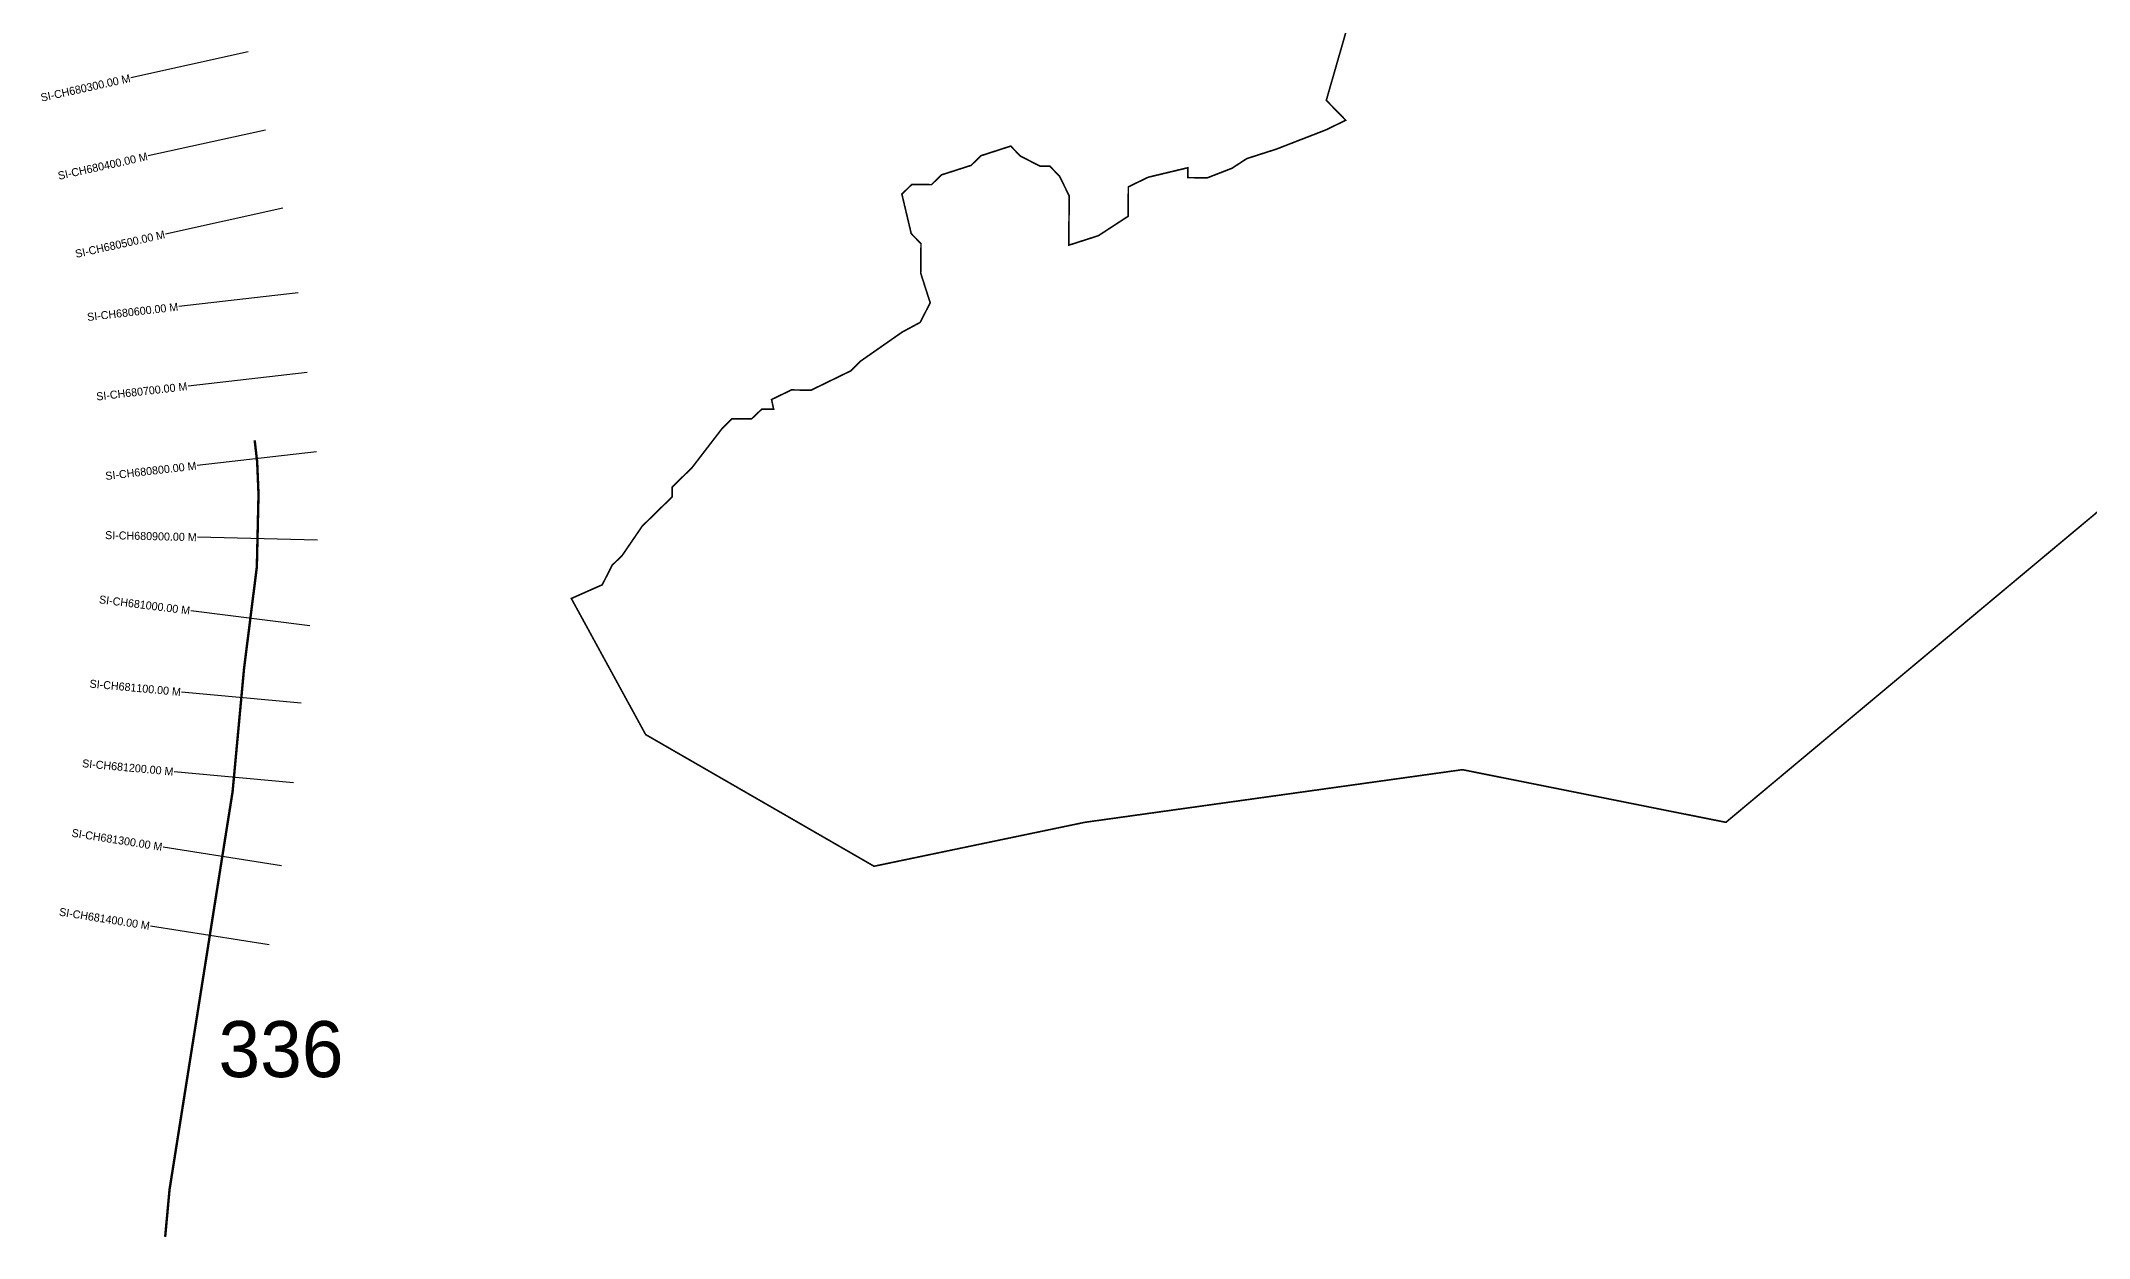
# Model space of a CAD drawing. Header units: metres. Extents: x 337316 to 344245, y 1769716 to 1774401.
# Drawn here: x 338221 to 340781, y 1769716 to 1771213 of the extents above; entities that cross this region are included whole.
import ezdxf
from ezdxf.enums import TextEntityAlignment as Align

# ---------------------------------------------------------------- set-up
doc = ezdxf.new("R2010")
doc.units = ezdxf.units.M
for name, color, linetype in [('CS', 134, 'Continuous'), ('CSMark', 6, 'Continuous'), ('NATURALLY PROTECTED', 3, 'Continuous')]:
    doc.layers.add(name, color=color, linetype=linetype)

msp = doc.modelspace()

# ---------------------------------------------------------------- linework, layer by layer
at = {"color": 6, "const_width": 2}
msp.add_lwpolyline([(341284.7, 1771036.3), (340326.7, 1770235.9), (339997.4, 1770301.7), (339525.3, 1770235.9), (339261.9, 1770181), (338976.4, 1770345.6), (338883.5, 1770515.7), (338922.1, 1770532.8), (338934.6, 1770557.3), (338947.1, 1770569.5), (338972.1, 1770606.1), (339009.4, 1770642.6), (339009.5, 1770654.9), (339034.4, 1770679.3), (339071.9, 1770728.1), (339084.3, 1770740.3), (339108.9, 1770740.3), (339121.4, 1770752.2), (339136.4, 1770752.2), (339133.8, 1770764.4), (339158.6, 1770776.4), (339183.2, 1770776.1), (339232.7, 1770800.2), (339245.1, 1770812.4), (339297.2, 1770848.8), (339319.5, 1770860.8), (339332.1, 1770885.3), (339320.2, 1770922.4), (339320.6, 1770959.3), (339308.4, 1770971.7), (339296.7, 1771021.1), (339309.1, 1771033.3), (339333.7, 1771033), (339346.1, 1771045.2), (339383.2, 1771057.1), (339395.6, 1771069.2), (339432.7, 1771081.2), (339444.9, 1771068.7), (339469.4, 1771056.1), (339481.7, 1771056), (339493.8, 1771043.5), (339505.9, 1771018.8), (339505.2, 1770957.3), (339542.3, 1770969.2), (339579.4, 1770993.4), (339579.8, 1771030.3), (339604.6, 1771042.3), (339654, 1771054.1), (339654, 1771041.8), (339678.4, 1771041.5), (339709.3, 1771053.5), (339727.9, 1771065.6), (339765, 1771077.5), (339826.8, 1771101.5), (339851.5, 1771113.5), (339827.2, 1771138.4), (339865.6, 1771272)], dxfattribs=at)
at = {"layer": 'CS'}
for p, q in [((338479.6, 1771198.9), (338333.1, 1771166.5)), ((338501.2, 1771101.2), (338354.7, 1771068.9)), ((338522.7, 1771003.6), (338376.3, 1770971.2)), ((338542, 1770897.7), (338393, 1770880.6)), ((338553.4, 1770798.4), (338404.4, 1770781.3)), ((338564.8, 1770699), (338415.8, 1770681.9)), ((338566.2, 1770588.8), (338416.2, 1770592.3)), ((338556.8, 1770481.7), (338407.9, 1770500.4)), ((338545.7, 1770384.7), (338396.4, 1770398.7)), ((338536.4, 1770285.2), (338387.1, 1770299.1)), ((338521.3, 1770181.5), (338373.2, 1770205)), ((338505.7, 1770082.7), (338357.5, 1770106.2))]:
    msp.add_line(p, q, dxfattribs=at)
at = {"layer": 'NATURALLY PROTECTED', "const_width": 3, "flags": 128}
msp.add_lwpolyline([(338487.7, 1770713.4), (338490.8, 1770686.5), (338492.5, 1770646.1), (338490.4, 1770555.1), (338474.4, 1770428), (338460.1, 1770274.3), (338443.9, 1770172.3), (338428.9, 1770077.3), (338381.3, 1769777), (338375.8, 1769717.7)], dxfattribs=at)

# ---------------------------------------------------------------- texts
at = {"insert": (338442.5, 1769987.4), "char_height": 70, "attachment_point": 1}
msp.add_mtext_dynamic_manual_height_columns('336', width=95.172, gutter_width=1, heights=[0], dxfattribs=at)
at = {"layer": 'CSMark'}
for s, rotation, p in [('SI-CH680300.00 M', 12.4685, (338332.1, 1771166.3)), ('SI-CH680400.00 M', 12.4685, (338353.7, 1771068.6)), ('SI-CH680500.00 M', 12.4685, (338375.3, 1770971)), ('SI-CH680600.00 M', 6.5556, (338392, 1770880.5)), ('SI-CH680700.00 M', 6.5556, (338403.4, 1770781.1)), ('SI-CH680800.00 M', 6.5556, (338414.8, 1770681.8)), ('SI-CH680900.00 M', 358.6605, (338415.2, 1770592.3)), ('SI-CH681000.00 M', 352.8501, (338406.9, 1770500.5)), ('SI-CH681100.00 M', 354.6717, (338395.4, 1770398.8)), ('SI-CH681200.00 M', 354.6717, (338386.1, 1770299.2)), ('SI-CH681300.00 M', 350.9989, (338372.2, 1770205.1)), ('SI-CH681400.00 M', 350.9989, (338356.5, 1770106.4))]:
    msp.add_text(s, height=10, rotation=rotation, dxfattribs=at).set_placement(p, align=Align.MIDDLE_RIGHT)

doc.saveas('drawing.dxf')
